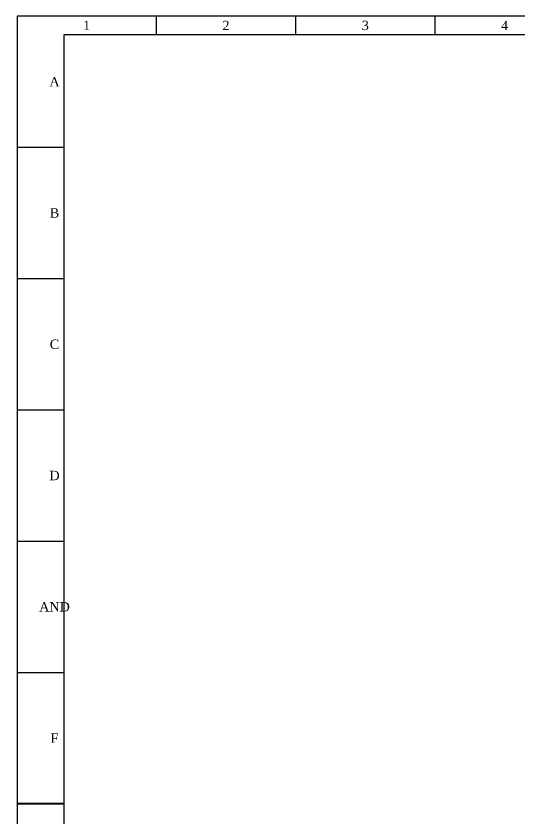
# Model space of a CAD drawing. Header units: millimetres. Extents: x -245826 to 350363, y -160205 to 260795.
# Drawn here: x -245826 to -111447, y 46230 to 260545 of the extents above; entities that cross this region are included whole.
import ezdxf
from ezdxf.enums import TextEntityAlignment as Align

# ---------------------------------------------------------------- set-up
doc = ezdxf.new("R2010")
doc.units = ezdxf.units.MM
doc.styles.add('Times', font='times.ttf')

# ---------------------------------------------------------------- blocks, each defined once
blk = doc.blocks.new('*U322')
at = {"color": 5}
blk.add_lwpolyline([(0, 0), (1189, 0), (1189, 841), (0, 841)], close=True, dxfattribs=at)

msp = doc.modelspace()

# ---------------------------------------------------------------- linework, layer by layer
at = {"color": 5}
for p, q in [((-208420, 260545), (-208420, 255545)), ((-171264, 260545), (-171264, 255545)), ((-134107, 260545), (-134107, 255545)), ((343924, 255545), (-233076, 255545)), ((-233076, 255545), (-233076, -154955)), ((-245576, 225504), (-233076, 225504)), ((-245576, 190462), (-233076, 190462)), ((-245576, 155420), (-233076, 155420)), ((-245576, 120379), (-233076, 120379)), ((-245576, 85337), (-233076, 85337)), ((-245576, 50295), (-233076, 50295))]:
    msp.add_line(p, q, dxfattribs=at)
at = {"color": 5, "const_width": 500}
msp.add_lwpolyline([(-245576, 50295), (-233076, 50295)], dxfattribs=at)

# ---------------------------------------------------------------- block references
at = {"xscale": 500, "yscale": 500, "zscale": 500}
msp.add_blockref('*U322', (-245576, -159955), dxfattribs=at)

# ---------------------------------------------------------------- texts
at = {"color": 4, "style": 'Times'}
for s, p in [('3', (-152686, 258045)), ('1', (-226998, 258045)), ('2', (-189842, 258045)), ('4', (-115529, 258045)), ('A', (-235576, 243025)), ('B', (-235576, 207983)), ('C', (-235576, 172941)), ('D', (-235576, 137900)), ('AND', (-235576, 102858)), ('F', (-235576, 67816))]:
    msp.add_text(s, height=2500, dxfattribs=at).set_placement(p, align=Align.MIDDLE)

doc.saveas('drawing.dxf')
